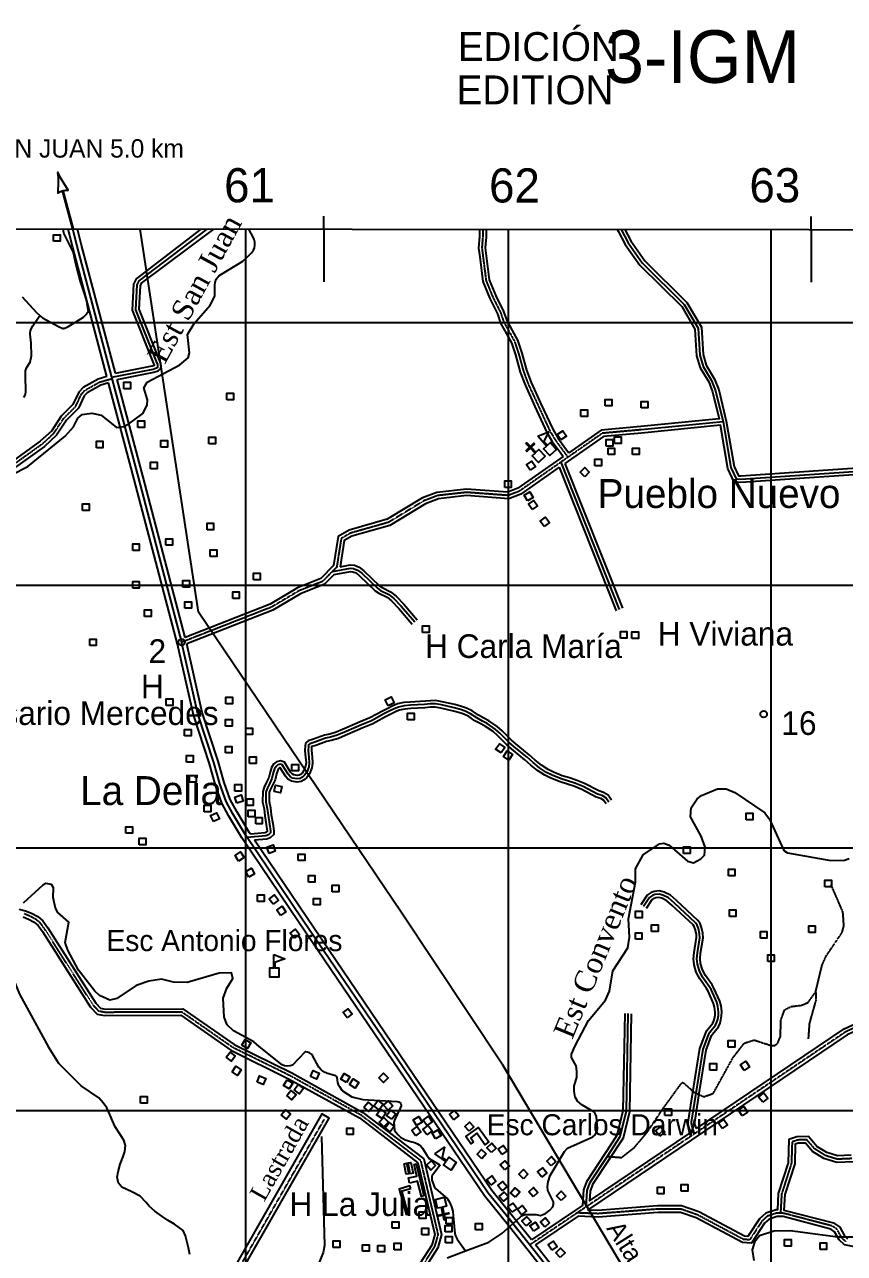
# Model space of a CAD drawing. Extents: x 638173 to 667318, y 9795622 to 9816401.
# Drawn here: x 660159 to 663279, y 9811456 to 9816134 of the extents above; entities that cross this region are included whole.
import ezdxf

# ---------------------------------------------------------------- set-up
doc = ezdxf.new("R2010")
doc.units = 0
doc.header["$MEASUREMENT"] = 0
doc.linetypes.add('DASHED', pattern=[0.75, 0.5, -0.25])
doc.linetypes.add('HIDDEN', pattern=[0.375, 0.25, -0.125])
for name, color, linetype in [('AEROPUERTO', 7, 'CONTINUOUS'), ('CAMINO1', 7, 'CONTINUOUS'), ('CAMINO4', 7, 'CONTINUOUS'), ('CAMINO5', 7, 'CONTINUOUS'), ('CAMINO6Y7', 7, 'CONTINUOUS'), ('CAUCECANALIZADO', 7, 'CONTINUOUS'), ('CUADRICULAUTM', 7, 'CONTINUOUS'), ('EDIFICACION', 7, 'CONTINUOUS'), ('INFORMACIONMARGI', 7, 'CONTINUOUS'), ('LINEAENERGIAELEC', 7, 'CONTINUOUS'), ('NOMBRESPOBLADOS', 7, 'CONTINUOUS'), ('NOMBRESPROPIOS', 7, 'CONTINUOUS'), ('PANTANOINUNDACIO', 7, 'CONTINUOUS'), ('PARALELACAMINO', 7, 'CONTINUOUS'), ('PROYECCION', 7, 'CONTINUOUS'), ('PUENTE', 7, 'CONTINUOUS'), ('PUNTOALTURA', 7, 'CONTINUOUS'), ('RIOINTERMITENTE', 7, 'CONTINUOUS'), ('RIOPERENNE', 7, 'CONTINUOUS'), ('TEXTOAZUL', 7, 'CONTINUOUS'), ('TEXTODESCRIPTIVO', 7, 'CONTINUOUS'), ('VALORCUADRICULAR', 7, 'CONTINUOUS')]:
    doc.layers.add(name, color=color, linetype=linetype)
doc.styles.add('cotas', font='SWITZN.TTF')
doc.styles.add('escuelas', font='SWZCONLN.TTF')
doc.styles.add('poblados', font='SWZCONDN.TTF')
doc.styles.add('rios', font='TIMESI_0.TTF')
doc.styles.add('txt', font='TXT', dxfattribs={"height": 0.2})

# ---------------------------------------------------------------- blocks, each defined once
blk = doc.blocks.new('DESVIA')
at = {"layer": 'INFORMACIONMARGI', "color": 7, "linetype": 'Continuous'}
blk.add_lwpolyline([(202.16, 3.49), (185.9, 7.39), (147.68, 19.11), (146.85, 19.12), (146.96, 18.1), (149.36, 11.75), (149.85, 9.42), (150.15, 6.9), (150.53, 1.31), (-0.62, 1.3), (-0.61, -2.71), (150.58, -2.7), (150.4, -6.92), (149.98, -11.09), (149.1, -14.21), (146.85, -20.1), (146.86, -20.87), (147.8, -20.89), (188.55, -8.04), (203.45, -4.27), (223.03, -0.96), (223.77, -0.5), (223.03, 0.07), (202.16, 3.49)], close=True, dxfattribs=at)
blk = doc.blocks.new('COTA')
at = {"layer": 'PUNTOALTURA', "color": 1, "linetype": 'Continuous'}
blk.add_circle((0, 0), 12.5, dxfattribs=at)
blk = doc.blocks.new('CASA')
at = {"layer": 'EDIFICACION', "color": 4, "linetype": 'Continuous'}
blk.add_lwpolyline([(-12.57, -13.81), (-12.57, 11.18), (12.43, 11.18), (12.43, -13.82), (-12.57, -13.81)], close=True, dxfattribs=at)
blk = doc.blocks.new('ESCUEL')
at = {"layer": 'EDIFICACION', "color": 6, "linetype": 'Continuous'}
blk.add_lwpolyline([(-0.55, 67.48), (41.45, 51.74), (3.45, 37.48), (3.45, 17.27), (18.98, 17.27), (18.98, -17.74), (-16.02, -17.73), (-16.02, 17.27), (-0.55, 17.27), (-0.55, 67.48)], close=True, dxfattribs=at)
blk = doc.blocks.new('IGLESI')
at = {"layer": 'EDIFICACION', "color": 30, "linetype": 'Continuous'}
blk.add_lwpolyline([(-1.58, 67.11), (2.41, 67.11), (2.42, 47.26), (20.38, 47.26), (20.38, 43.26), (2.42, 43.26), (2.42, 17.1), (17.95, 17.11), (17.95, -17.9), (-17.05, -17.89), (-17.05, 17.11), (-1.58, 17.11), (-1.58, 43.26), (-19.62, 43.26), (-19.61, 47.25), (-1.58, 47.25), (-1.58, 67.11)], close=True, dxfattribs=at)

msp = doc.modelspace()

# ---------------------------------------------------------------- linework, layer by layer
at = {"layer": 'AEROPUERTO', "color": 5, "linetype": 'DASHED'}
msp.add_line((660796.89, 9811089), (661298.88, 9811965.42), dxfattribs=at)
at = {"layer": 'AEROPUERTO', "color": 5, "linetype": 'Continuous'}
msp.add_lwpolyline([(660777.16, 9811085.03), (660801.72, 9811069.26), (661317.77, 9811970.23), (661290.17, 9811987.24), (660776.42, 9811085.5)], dxfattribs=at)
at = {"layer": 'CAMINO1', "color": 1, "linetype": 'Continuous'}
msp.add_lwpolyline([(662192.86, 9811346.28), (662035.27, 9811545.9), (662017.48, 9811568.12), (662002.31, 9811587.15), (661922.62, 9811685.55), (661599.25, 9812163.27), (661218.02, 9812724.73), (661000.4, 9813047.4), (660950.59, 9813128.93), (660925.46, 9813176.52), (660901.3, 9813243.1), (660879.05, 9813325.17), (660817.93, 9813510.53), (660757.59, 9813779.07), (660756.73, 9813782.36), (660592.85, 9814406.18), (660492.18, 9814786.39), (660490.81, 9814791.55), (660358.87, 9815289.87), (660342.43, 9815354.77)], dxfattribs=at)
at = {"layer": 'CAMINO4', "color": 2, "linetype": 'HIDDEN'}
msp.add_line((662261.9, 9811610.27), (662080.87, 9811488.14), dxfattribs=at)
for points in [[(661902.76, 9815353.67), (661902.96, 9815339.13), (661902.16, 9815325.57), (661901.17, 9815312.57), (661898.99, 9815282.86), (661902.94, 9815251.4), (661914.78, 9815158.89), (661940.43, 9815095.98), (661970.04, 9815036.78), (661981.88, 9815001.62), (662003.59, 9814962.77), (662023.32, 9814927.62), (662039.11, 9814879.51), (662056.87, 9814814.75), (662074.63, 9814766.65), (662112.13, 9814685.24), (662157.52, 9814587.18), (662177.26, 9814553.87), (662206.86, 9814513.17), (662226.42, 9814486.54)], [(660051.17, 9814359.05), (660062.36, 9814396.79), (660097.15, 9814445.38), (660225.94, 9814537.63), (660270.38, 9814578.31), (660308.2, 9814635.55), (660352.98, 9814680.29), (660375.09, 9814726.94), (660388.9, 9814741.9), (660444.11, 9814772.81), (660492.18, 9814786.39)], [(662505.49, 9814591.17), (662357.51, 9814577.91), (662226.42, 9814486.54)], [(662226.42, 9814486.54), (662199.12, 9814467.52), (662041.08, 9814357.38), (661999.91, 9814341.08), (661840.3, 9814352.96), (661731.06, 9814340.73), (661678.71, 9814321.04), (661544.11, 9814238.93), (661398.48, 9814197.58), (661363.46, 9814177.15), (661346.41, 9814068.28), (661330.21, 9814051.88), (661292.75, 9814013.96), (661203.11, 9813978.34), (661098.33, 9813916.2), (660756.73, 9813782.36)], [(664893.43, 9813425.68), (664746.01, 9813299.77), (664553.52, 9813135.37), (663934.6, 9812573.65), (663834.06, 9812510.16), (663822.83, 9812499.25), (663810.91, 9812487.66), (663704.42, 9812428.22), (663582.56, 9812399.34), (663468.94, 9812355.41), (663375.52, 9812341.35), (663283.43, 9812299.45), (662708.52, 9811911.58), (662294.16, 9811632.04), (662261.9, 9811610.27)], [(661724.83, 9811117.41), (661694.18, 9811224.51), (661665.1, 9811304.38), (661659.15, 9811359.02), (661675.97, 9811413.27), (661720.31, 9811482.84), (661732.95, 9811527.91), (661666.89, 9811808.64), (661439.62, 9811982.1), (661169.39, 9812132.19), (660950.43, 9812240.21), (660757.18, 9812374.83), (660464.2, 9812373.55), (660441.19, 9812377.89), (660419.66, 9812401.08), (660236.73, 9812688.6), (660219.33, 9812712.98), (660201.97, 9812727.54), (660178.97, 9812739.55), (660157.63, 9812748.71)], [(663307.8, 9811817.07), (663251.28, 9811814.58), (663206.12, 9811828.47), (663165.82, 9811853.74), (663136.02, 9811888.15), (663099.98, 9811887.69), (663079.56, 9811880.24), (663076.85, 9811798.8), (663039.48, 9811682.26), (663035.27, 9811608.98)], [(663035.27, 9811608.98), (663021.1, 9811609.43), (662985.96, 9811598.04), (662965.02, 9811579.38), (662917.97, 9811507.52), (662894.45, 9811509.33), (662720, 9811602.5), (662656.29, 9811624.7), (662567.99, 9811624.61), (662340.75, 9811607.15), (662261.9, 9811610.27)], [(663284.4, 9811499.93), (663268.33, 9811515.64), (663251.06, 9811547.26), (663232.34, 9811560.32), (663047.54, 9811608.59), (663035.27, 9811608.98)]]:
    msp.add_lwpolyline(points, dxfattribs=at)
at = {"layer": 'CAMINO5', "color": 7, "linetype": 'Continuous'}
for p, q in [((662816.86, 9814621.73), (662505.49, 9814591.17)), ((662199.12, 9814467.52), (662421.96, 9813907.09))]:
    msp.add_line(p, q, dxfattribs=at)
for points in [[(660490.81, 9814791.55), (660647.66, 9814822.22), (660661.12, 9814826.8), (660665.31, 9814830.04), (660666.27, 9814833.67), (660665.41, 9814839.97), (660660.4, 9814850.73), (660581.89, 9815048.05), (660587.21, 9815142.77), (660594.15, 9815157.63), (660854.01, 9815354.41)], [(662428.82, 9815353.3), (662455.49, 9815303.29), (662509.56, 9815226.36), (662669.26, 9815067.72), (662722.23, 9814977.52), (662728.38, 9814874.99), (662741.25, 9814832.06), (662773.32, 9814778.72), (662788.54, 9814739.21), (662816.86, 9814621.73)], [(662816.86, 9814621.73), (662846.78, 9814447.23), (662866.79, 9814404.05), (662884.38, 9814403.34), (663500.34, 9814445.37)], [(661330.21, 9814051.88), (661398.62, 9814064.66), (661410.72, 9814063.14), (661426.13, 9814057.05), (661441.77, 9814045.01), (661501.36, 9813987.73), (661512.75, 9813979.8), (661544.74, 9813964.01), (661563.66, 9813948.78), (661592.13, 9813919.28), (661643.42, 9813859.56)], [(662382.22, 9813174), (662370.34, 9813190.73), (662356.91, 9813198.62), (662338.65, 9813204.7), (662284.1, 9813232.79), (662252.94, 9813245.8), (662228.31, 9813254.16), (662200.9, 9813262.58), (662165.82, 9813276.51), (662144.4, 9813287.1), (662118.37, 9813304.15), (662093.9, 9813324.18), (662070.85, 9813344.65), (662027.71, 9813379.87), (662002.74, 9813400.68), (661986.1, 9813416.99), (661967.5, 9813436.34), (661949.97, 9813452.06), (661919.01, 9813472.85), (661900.75, 9813482.58), (661879.27, 9813494.56), (661855.35, 9813510.54), (661835.25, 9813520.5), (661818.15, 9813526.3), (661793.5, 9813532.76), (661745.74, 9813543.86), (661722.01, 9813548.51), (661702.37, 9813547.41), (661680.59, 9813545.61), (661627.36, 9813542.36), (661603.4, 9813540.25), (661581.17, 9813535.64), (661565.28, 9813529.32), (661546.48, 9813519.46), (661526.37, 9813509.43), (661478.39, 9813483), (661440.69, 9813468.01), (661420.74, 9813459.06), (661373.5, 9813439.32), (661348.55, 9813428.42), (661322.7, 9813420.59), (661303.86, 9813416.91), (661262.78, 9813401.74), (661243.96, 9813396.03), (661239.73, 9813392.57), (661238.57, 9813387.38), (661237.93, 9813369.73), (661240.43, 9813345.62), (661242.27, 9813322.71), (661239.99, 9813307.76), (661232.17, 9813287.77), (661223.96, 9813275.89), (661215.9, 9813268.77), (661207.14, 9813264.26), (661196.17, 9813262.85), (661178.78, 9813265.6), (661168.93, 9813271.47), (661161.2, 9813279.81), (661139.33, 9813315.39), (661132.08, 9813317.98), (661122.6, 9813315.74), (661115.55, 9813309.88), (661110.34, 9813300.98), (661105.2, 9813284.95), (661099.79, 9813263.42), (661091.16, 9813244.12), (661081.68, 9813225.82), (661077.2, 9813212.25), (661077.16, 9813175.55)], [(661077.16, 9813175.55), (661082.35, 9813149.66), (661085, 9813123.92), (661090.97, 9813090.53), (661094.37, 9813064.16), (661094.3, 9813056.4), (661086.8, 9813049.14), (661077, 9813045.23), (661006.13, 9813038.91)], [(662708.52, 9811911.58), (662697.58, 9811944.39), (662696.53, 9811949.57), (662696.21, 9811955.21), (662713.93, 9812066.5), (662740.46, 9812233.05), (662762.02, 9812290.55), (662765.95, 9812297.79), (662788.26, 9812325.32), (662793.68, 9812336.84), (662796.66, 9812347.55), (662798.96, 9812362.02), (662799.63, 9812375.3), (662797.04, 9812396.07), (662792.84, 9812411.98), (662771.16, 9812460.22), (662764.45, 9812471.59), (662738.65, 9812507.59), (662726.52, 9812531.36), (662719.06, 9812556.56), (662716.76, 9812577.94), (662718.96, 9812600.32), (662728.73, 9812657.42), (662727.7, 9812673.07), (662723.28, 9812693.35), (662718.47, 9812706.13), (662712.02, 9812714.65), (662631.75, 9812789.8), (662609.62, 9812809.19), (662588.21, 9812819.8), (662573.66, 9812823.77), (662557.63, 9812821.83), (662548.65, 9812818.12), (662536.73, 9812810.65), (662514.03, 9812776.4)], [(662454.85, 9812368.73), (662447.64, 9811996.93), (662424.55, 9811900.19), (662375.31, 9811825.18), (662308.5, 9811723.4), (662298.27, 9811695.41), (662294.16, 9811632.04)]]:
    msp.add_lwpolyline(points, dxfattribs=at)
at = {"layer": 'CAMINO6Y7', "color": 2, "linetype": 'HIDDEN'}
for points in [[(663169.14, 9812451.58), (663193.64, 9812553.32), (663208.97, 9812587.68), (663270.18, 9812677.98), (663276.59, 9812703.43), (663272.9, 9812755.65), (663227.98, 9812859.47)], [(662375.31, 9811825.18), (662430.72, 9811821.23), (662479.1, 9811859.35), (662527.53, 9811916.56), (662586.19, 9812004.32), (662659.25, 9812104.6), (662662.21, 9812106.52), (662665.21, 9812106.05), (662705.8, 9812070.32), (662713.93, 9812066.5), (662743.88, 9812052.42), (662779.5, 9812065.09), (662854.79, 9812201.21), (662896.85, 9812255.89), (662935.01, 9812268.55), (663001.04, 9812246.79), (663015.02, 9812248.04), (663025.21, 9812256.93), (663035.43, 9812282.38), (663036.85, 9812344.77), (663050.91, 9812382.95), (663075.09, 9812395.64), (663114.5, 9812400.66), (663139.94, 9812410.8), (663169.14, 9812451.58)], [(663169.14, 9812451.58), (663170.47, 9812422.21), (663144.84, 9812330.57), (663140.91, 9812272.78)]]:
    msp.add_lwpolyline(points, dxfattribs=at)
at = {"layer": 'CAUCECANALIZADO', "color": 132, "linetype": 'Continuous'}
for points in [[(660155.71, 9814714), (660160.94, 9814722.94), (660163.07, 9814734.83), (660161.97, 9814799.41), (660162.74, 9814814.98), (660166.35, 9814826.8), (660180.33, 9814848.57), (660184.35, 9814872.4), (660183.45, 9814920.53), (660179.33, 9814954.89), (660179.85, 9814960.57), (660181.59, 9814968.23), (660184.29, 9814975.82), (660189.93, 9814986.79), (660216.2, 9815026.51)], [(659625.95, 9813505.87), (659626.68, 9813382.62), (659623.27, 9813176.21), (659627.95, 9813143.3), (659637.21, 9813081.3), (659653.12, 9813051.12), (659681.17, 9813017.51), (659698.51, 9813003.91), (659842.34, 9812937.57), (659881.53, 9812918.11), (659905.52, 9812903.54), (659930.37, 9812874.77), (659988.39, 9812758.85), (660035.68, 9812685.48), (660070.67, 9812649.29), (660084.47, 9812625.99), (660106.41, 9812552.8), (660118.97, 9812492.94), (660139.8, 9812443.38), (660250.24, 9812241.01), (660288.27, 9812179.86), (660374.32, 9812094.09)], [(660788.05, 9811452.12), (660781.95, 9811476.9), (660770.55, 9811522.58), (660761.79, 9811542.89), (660728.9, 9811567.48), (660704.94, 9811581.08), (660680.48, 9811597.79), (660654.1, 9811617.06), (660633.38, 9811636.15), (660621.62, 9811650.02), (660598.4, 9811673.45), (660567.37, 9811690.62), (660528.42, 9811708.15), (660515.7, 9811723.51), (660511.56, 9811746.58), (660515.18, 9811767.07), (660522.88, 9811796.26), (660533.56, 9811824.43), (660540.27, 9811844.09), (660543, 9811867.08), (660536.03, 9811887.45), (660524.57, 9811904.46), (660503.69, 9811938.35), (660492.76, 9811961.16), (660483.32, 9811984.3), (660471.12, 9812009.9), (660457.86, 9812029.16), (660441.71, 9812048.35), (660374.32, 9812094.09)], [(661288.36, 9811900.64), (661300.27, 9811486.05), (661295.11, 9811459.6), (661253.53, 9811354.54), (661241.8, 9811316.45), (661233.28, 9811252.26), (661228.6, 9811167.51), (661227.46, 9811113.7), (661236.39, 9811063.77), (661371.35, 9810623.18)]]:
    msp.add_lwpolyline(points, dxfattribs=at)
at = {"layer": 'CUADRICULAUTM', "color": 2, "linetype": 'Continuous'}
for points in [[(661000, 9796926.19), (661000, 9797000), (661000, 9798000), (661000, 9799000), (661000, 9800000), (661000, 9801000), (661000, 9802000), (661000, 9803000), (661000, 9804000), (661000, 9805000), (661000, 9806000), (661000, 9807000), (661000, 9808000), (661000, 9809000), (661000, 9810000), (661000, 9811000), (661000, 9812000), (661000, 9813000), (661000, 9814000), (661000, 9815354.31)], [(662000, 9796925.42), (662000, 9797000), (662000, 9798000), (662000, 9799000), (662000, 9800000), (662000, 9801000), (662000, 9802000), (662000, 9803000), (662000, 9804000), (662000, 9805000), (662000, 9806000), (662000, 9807000), (662000, 9808000), (662000, 9809000), (662000, 9810000), (662000, 9811000), (662000, 9812000), (662000, 9813000), (662000, 9814000), (662000, 9815353.6)], [(663000, 9796924.64), (663000, 9797000), (663000, 9798000), (663000, 9799000), (663000, 9800000), (663000, 9801000), (663000, 9802000), (663000, 9803000), (663000, 9804000), (663000, 9805000), (663000, 9806000), (663000, 9807000), (663000, 9808000), (663000, 9809000), (663000, 9810000), (663000, 9811000), (663000, 9812000), (663000, 9813000), (663000, 9814000), (663000, 9815352.89)], [(655000, 9815000), (656000, 9815000), (657000, 9815000), (658000, 9815000), (659000, 9815000), (660000, 9815000), (661000, 9815000), (662000, 9815000), (663000, 9815000), (664000, 9815000), (666619.42, 9815000)], [(655000, 9814000), (656000, 9814000), (657000, 9814000), (658000, 9814000), (659000, 9814000), (660000, 9814000), (661000, 9814000), (662000, 9814000), (663000, 9814000), (664000, 9814000), (665000, 9814000), (666617.8, 9814000)], [(655000, 9813000), (656000, 9813000), (657000, 9813000), (658000, 9813000), (659000, 9813000), (660000, 9813000), (661000, 9813000), (662000, 9813000), (663000, 9813000), (664000, 9813000), (665000, 9813000), (666617.8, 9813000)], [(655000, 9812000), (656000, 9812000), (657000, 9812000), (658000, 9812000), (659000, 9812000), (660000, 9812000), (661000, 9812000), (662000, 9812000), (663000, 9812000), (664000, 9812000), (665000, 9812000), (666617, 9812000)]]:
    msp.add_lwpolyline(points, dxfattribs=at)
at = {"layer": 'EDIFICACION', "color": 4, "linetype": 'Continuous'}
for points in [[(661867.49, 9811881.23), (661856.39, 9811872.9), (661837.76, 9811900.64), (661886.22, 9811934.79), (661924.96, 9811880.6), (661910.72, 9811869.22), (661879.79, 9811913.13), (661857.12, 9811896.51)], [(661603.29, 9811796.78), (661612.3, 9811799.62), (661620.34, 9811759.06), (661611.35, 9811757.47)], [(661626.43, 9811758.48), (661617.82, 9811800.33), (661628.32, 9811801.76), (661636.91, 9811761.19)], [(661623.41, 9811723.13), (661619.34, 9811743.32), (661650.92, 9811749.52), (661640.71, 9811794.06), (661649.18, 9811796.61), (661678.33, 9811675.54), (661668.62, 9811672.76), (661654.34, 9811731.14)], [(661628.38, 9811702.85), (661625.36, 9811713.73), (661584.61, 9811700.47), (661611.12, 9811604.4), (661618.9, 9811606.15), (661594.82, 9811693.72)]]:
    msp.add_lwpolyline(points, close=True, dxfattribs=at)
at = {"layer": 'LINEAENERGIAELEC', "color": 120, "linetype": 'Continuous'}
for points in [[(661976.22, 9812176.47), (661591.91, 9812754.91), (660820.79, 9813896.57), (660598.31, 9815354.59)], [(661976.22, 9812176.47), (662707.47, 9810945.24), (662791.97, 9806649.46)]]:
    msp.add_lwpolyline(points, dxfattribs=at)
at = {"layer": 'PANTANOINUNDACIO', "color": 2, "linetype": 'Continuous'}
msp.add_lwpolyline([(660305.28, 9815354.8), (660305.43, 9815348.4), (660306.24, 9815342.34), (660307.88, 9815337.37), (660343.4, 9815265.51), (660353.09, 9815219.18), (660362.78, 9815185.06), (660369.08, 9815158.88), (660378.28, 9815133.2), (660387, 9815106.24), (660393.79, 9815080.55), (660397.18, 9815063.1), (660401.06, 9815040.32), (660394.76, 9815031.11), (660381.85, 9815018.58), (660338.99, 9814991.51), (660319.5, 9814979.95), (660312.03, 9814977.02), (660306.98, 9814976.3)], dxfattribs=at)
at = {"layer": 'PARALELACAMINO', "color": 7, "linetype": 'Continuous'}
for p, q in [((662414.4, 9815353.31), (662417.77, 9815347.46)), ((662193.33, 9814448.25), (662410.34, 9813902.47)), ((662214.4, 9814462.94), (662433.58, 9813911.71)), ((662265.49, 9811597.62), (662103.19, 9811488.12))]:
    msp.add_line(p, q, dxfattribs=at)
for points in [[(660472.14, 9814793.72), (660341.91, 9815285.55), (660324.7, 9815354.79)], [(660504.82, 9814807.03), (660375.83, 9815294.19), (660360.16, 9815354.77)], [(660504.82, 9814807.03), (660644.43, 9814834.33), (660652.91, 9814837.21), (660648.92, 9814845.78), (660569.25, 9815045.99), (660574.86, 9815145.88), (660584.14, 9815165.73), (660830.72, 9815354.43)], [(660511.23, 9814782.8), (660650.89, 9814810.11), (660667.12, 9814815.64), (660676.31, 9814822.75), (660678.99, 9814832.89), (660677.54, 9814843.53), (660671.88, 9814855.68), (660594.53, 9815050.11), (660599.56, 9815139.66), (660604.16, 9815149.53), (660878.37, 9815354.39)], [(661890.25, 9815353.68), (661890.45, 9815339.41), (661889.69, 9815326.41), (661888.7, 9815313.5), (661886.43, 9815282.54), (661890.54, 9815249.83), (661902.59, 9815155.68), (661929.04, 9815090.82), (661958.47, 9815031.97), (661970.4, 9814996.53), (661992.68, 9814956.66), (662011.82, 9814922.56), (662027.14, 9814875.91), (662044.96, 9814810.93), (662063.07, 9814761.86), (662100.78, 9814680), (662146.44, 9814581.35), (662166.81, 9814546.99), (662196.77, 9814505.79), (662208.76, 9814489.47)], [(661915.27, 9815353.66), (661915.47, 9815338.85), (661914.63, 9815324.73), (661913.64, 9815311.64), (661911.55, 9815283.18), (661915.34, 9815252.97), (661926.97, 9815162.1), (661951.82, 9815101.14), (661981.61, 9815041.59), (661993.36, 9815006.71), (662014.5, 9814968.88), (662034.82, 9814932.68), (662051.08, 9814883.11), (662068.78, 9814818.57), (662086.19, 9814771.44), (662123.48, 9814690.48), (662168.6, 9814593.01), (662187.71, 9814560.75), (662216.95, 9814520.55), (662229.27, 9814503.77)], [(662417.77, 9815347.46), (662444.82, 9815296.73), (662499.97, 9815218.27), (662659.3, 9815059.99), (662709.93, 9814973.78), (662715.99, 9814872.79), (662729.73, 9814826.97), (662762.05, 9814773.21), (662776.58, 9814735.48), (662801.34, 9814632.77), (662504.27, 9814603.61)], [(662443.04, 9815353.29), (662466.16, 9815309.85), (662519.15, 9815234.45), (662679.22, 9815075.45), (662734.53, 9814981.26), (662740.77, 9814877.19), (662752.77, 9814837.15), (662784.59, 9814784.23), (662800.5, 9814742.94), (662829.11, 9814624.24), (662858.82, 9814450.98), (662874.92, 9814416.23), (662884.21, 9814415.86), (663492.9, 9814457.39)], [(660472.14, 9814793.72), (660439.29, 9814784.44), (660381.06, 9814751.84), (660364.61, 9814734.02), (660342.61, 9814687.6), (660298.47, 9814643.5), (660260.8, 9814586.49), (660218.05, 9814547.36), (660088.19, 9814454.34), (660050.97, 9814402.36), (660042.2, 9814372.75), (659572.48, 9814430.48), (659239.02, 9814488.36)], [(660769.93, 9813800.96), (660609.77, 9814410.64), (660511.23, 9814782.8)], [(660478.54, 9814769.54), (660448.93, 9814761.18), (660396.74, 9814731.96), (660385.57, 9814719.86), (660363.35, 9814672.98), (660317.93, 9814627.6), (660279.96, 9814570.13), (660233.83, 9814527.9), (660106.11, 9814436.42)], [(662179.22, 9811335.32), (662003.96, 9811557.31), (661908.55, 9811675.12), (661584.76, 9812153.45), (661203.53, 9812714.92), (660985.67, 9813037.94), (660935.37, 9813120.27), (660909.42, 9813169.42), (660884.6, 9813237.82), (660862.28, 9813320.14), (660801.04, 9813505.86), (660740.58, 9813774.93), (660575.93, 9814401.72), (660478.54, 9814769.54)], [(662504.27, 9814603.61), (662353.09, 9814590.06), (662229.27, 9814503.77)], [(663482.34, 9814431.61), (662884.55, 9814390.82), (662858.66, 9814391.87), (662834.74, 9814443.48), (662806.51, 9814608.15), (662506.61, 9814578.72)], [(662506.61, 9814578.72), (662361.93, 9814565.76), (662214.4, 9814462.94)], [(662208.76, 9814489.47), (662035.13, 9814368.47), (661997.98, 9814353.76), (661840.07, 9814365.51), (661728.12, 9814352.98), (661673.21, 9814332.32), (661539.06, 9814250.49), (661393.55, 9814209.17), (661352.03, 9814184.95), (661334.68, 9814074.2), (661285.7, 9814024.61), (661197.58, 9813989.59), (661092.83, 9813927.47), (660769.93, 9813800.96)], [(662193.33, 9814448.25), (662047.03, 9814346.29), (662001.84, 9814328.4), (661840.53, 9814340.41), (661734, 9814328.48), (661684.21, 9814309.76), (661549.16, 9814227.37), (661403.41, 9814185.99), (661374.89, 9814169.35), (661359.35, 9814070.08)], [(661359.35, 9814070.08), (661398.27, 9814077.3), (661413.85, 9814075.35), (661432.36, 9814068.03), (661449.94, 9814054.5), (661509.31, 9813997.43), (661519.12, 9813990.59), (661551.51, 9813974.61), (661572.11, 9813958.03), (661601.38, 9813927.7), (661652.9, 9813867.7)], [(661336.37, 9814040.32), (661299.8, 9814003.31), (661208.64, 9813967.09), (661103.83, 9813904.93), (660776.1, 9813776.52)], [(661336.37, 9814040.32), (661398.97, 9814052.02), (661407.59, 9814050.93), (661419.9, 9814046.07), (661433.6, 9814035.52), (661493.41, 9813978.03), (661506.38, 9813969.01), (661537.97, 9813953.41), (661555.21, 9813939.53), (661582.88, 9813910.86), (661633.94, 9813851.42)], [(661018.06, 9813052.51), (661015.13, 9813056.86), (660965.81, 9813137.59), (660941.5, 9813183.62), (660918, 9813248.38), (660895.82, 9813330.2), (660834.82, 9813515.2), (660776.1, 9813776.52)], [(662392.41, 9813181.24), (662378.98, 9813200.15), (662362.11, 9813210.06), (662343.57, 9813216.24), (662289.33, 9813244.15), (662257.36, 9813257.5), (662232.15, 9813266.06), (662205.05, 9813274.38), (662170.9, 9813287.94), (662150.62, 9813297.97), (662125.77, 9813314.24), (662102.01, 9813333.69), (662078.98, 9813354.15), (662035.65, 9813389.53), (662011.13, 9813409.96), (661994.98, 9813425.79), (661976.19, 9813445.34), (661957.68, 9813461.94), (661925.43, 9813483.59), (661906.73, 9813493.56), (661885.8, 9813505.23), (661861.62, 9813521.38), (661840.05, 9813532.07), (661821.75, 9813538.28), (661796.47, 9813544.9), (661748.38, 9813556.08), (661722.88, 9813561.08), (661626.41, 9813554.82), (661601.58, 9813552.64), (661577.56, 9813547.66), (661560.05, 9813540.69), (661540.79, 9813530.59), (661520.53, 9813520.49), (661473.13, 9813494.37), (661435.77, 9813479.5), (661415.76, 9813470.53), (661368.6, 9813450.82), (661344.22, 9813440.17), (661319.68, 9813432.74), (661300.52, 9813428.99), (661258.75, 9813413.58), (661237.96, 9813407.27), (661228.47, 9813399.51), (661226.12, 9813388.98), (661225.41, 9813369.31), (661227.98, 9813344.47), (661229.69, 9813323.16), (661227.84, 9813311.02), (661221.06, 9813293.68), (661214.54, 9813284.25), (661208.79, 9813279.17), (661203.37, 9813276.38), (661196.35, 9813275.48), (661183.11, 9813277.57), (661176.87, 9813281.29), (661171.22, 9813287.39), (661147.66, 9813325.69), (661132.8, 9813331), (661116.87, 9813327.23), (661105.87, 9813318.09), (661098.86, 9813306.11), (661093.17, 9813288.39), (661087.93, 9813267.53), (661079.9, 9813249.55), (661070.12, 9813230.68), (661064.7, 9813214.27), (661064.66, 9813174.29)], [(662372.03, 9813166.76), (662361.7, 9813181.31), (662351.71, 9813187.18), (662333.73, 9813193.16), (662278.87, 9813221.43), (662248.52, 9813234.1), (662224.47, 9813242.26), (662196.75, 9813250.78), (662160.74, 9813265.08), (662138.18, 9813276.23), (662110.97, 9813294.06), (662085.79, 9813314.67), (662062.72, 9813335.15), (662019.77, 9813370.21), (661994.35, 9813391.4), (661977.22, 9813408.19), (661958.81, 9813427.34), (661942.26, 9813442.18), (661912.59, 9813462.11), (661894.77, 9813471.6), (661872.74, 9813483.89), (661849.08, 9813499.7), (661830.45, 9813508.93), (661814.55, 9813514.32), (661790.53, 9813520.62), (661743.1, 9813531.64), (661721.14, 9813535.94), (661703.23, 9813534.94), (661681.47, 9813533.14), (661628.31, 9813529.9), (661605.22, 9813527.86), (661584.78, 9813523.62), (661570.51, 9813517.95), (661552.17, 9813508.33), (661532.21, 9813498.37), (661483.65, 9813471.63), (661445.61, 9813456.52), (661425.72, 9813447.59), (661378.4, 9813427.82), (661352.88, 9813416.67), (661325.72, 9813408.44), (661307.2, 9813404.83), (661266.81, 9813389.9), (661251, 9813385.1), (661250.45, 9813370.15), (661252.88, 9813346.77), (661254.85, 9813322.26), (661252.14, 9813304.5), (661243.28, 9813281.86), (661233.38, 9813267.53), (661223.01, 9813258.37), (661210.91, 9813252.14), (661195.99, 9813250.22), (661174.45, 9813253.63), (661160.99, 9813261.65), (661151.18, 9813272.23), (661131.12, 9813304.91), (661128.33, 9813304.25), (661125.23, 9813301.67), (661121.82, 9813295.85), (661117.23, 9813281.51), (661111.65, 9813259.31), (661102.42, 9813238.69), (661093.24, 9813220.96), (661089.7, 9813210.23), (661089.66, 9813176.8)], [(661064.66, 9813174.29), (661069.98, 9813147.79), (661072.61, 9813122.18), (661078.61, 9813088.63), (661081.86, 9813063.41), (661081.85, 9813061.74), (661079.88, 9813059.84), (661074.05, 9813057.51), (661018.06, 9813052.51)], [(661089.66, 9813176.8), (661094.72, 9813151.53), (661097.39, 9813125.66), (661103.33, 9813092.43), (661106.88, 9813064.91), (661106.75, 9813051.06), (661093.72, 9813038.44), (661079.95, 9813032.95), (661034.04, 9813028.83)], [(662087.65, 9811507.79), (662031.3, 9811579.17), (661936.69, 9811695.98), (661613.74, 9812173.09), (661232.51, 9812734.54), (661034.04, 9813028.83)], [(662726.27, 9812064.53), (662752.61, 9812229.84), (662773.42, 9812285.35), (662776.39, 9812290.81), (662798.93, 9812318.63), (662805.44, 9812332.47), (662808.89, 9812344.88), (662811.41, 9812360.72), (662812.17, 9812375.76), (662809.34, 9812398.45), (662804.66, 9812416.17), (662782.28, 9812465.98), (662774.93, 9812478.42), (662749.36, 9812514.11), (662738.18, 9812536.01), (662731.37, 9812559.02), (662729.33, 9812578), (662731.36, 9812598.65), (662741.3, 9812656.77), (662740.11, 9812674.82), (662735.3, 9812696.9), (662729.53, 9812712.23), (662721.34, 9812723.05), (662640.14, 9812799.07), (662616.63, 9812819.67), (662592.67, 9812831.54), (662574.59, 9812836.47), (662554.43, 9812834.03), (662542.9, 9812829.27), (662527.8, 9812819.81), (662503.61, 9812783.31)], [(662701.59, 9812068.47), (662728.31, 9812236.26), (662750.62, 9812295.75), (662755.51, 9812304.77), (662777.59, 9812332.01), (662781.92, 9812341.21), (662784.43, 9812350.22), (662786.51, 9812363.32), (662787.09, 9812374.84), (662784.74, 9812393.69), (662781.02, 9812407.79), (662760.04, 9812454.46), (662753.97, 9812464.76), (662727.94, 9812501.07), (662714.86, 9812526.71), (662706.75, 9812554.1), (662704.19, 9812577.88), (662706.56, 9812601.99), (662716.16, 9812658.07), (662715.29, 9812671.32), (662711.26, 9812689.8), (662707.41, 9812700.03), (662702.7, 9812706.25), (662623.36, 9812780.53), (662602.61, 9812798.71), (662583.75, 9812808.06), (662572.73, 9812811.07), (662560.83, 9812809.63), (662554.4, 9812806.97), (662545.66, 9812801.49), (662524.45, 9812769.49)], [(660138.57, 9812766.65), (660161.71, 9812760.56), (660184.34, 9812750.85), (660208.96, 9812737.99), (660228.58, 9812721.54), (660247.1, 9812695.59), (660429.6, 9812408.75), (660447.55, 9812389.41), (660465.34, 9812386.06), (660761.08, 9812387.35), (660956.8, 9812251), (661175.19, 9812143.27), (661446.48, 9811992.59), (661678.03, 9811815.86), (661745.86, 9811527.64), (661731.85, 9811477.68), (661687.41, 9811407.97), (661671.86, 9811357.8), (661677.36, 9811307.24), (661706.08, 9811228.37), (661735.73, 9811124.76)], [(660153.55, 9812736.86), (660173.6, 9812728.25), (660194.98, 9812717.09), (660210.08, 9812704.42), (660226.36, 9812681.61), (660409.72, 9812393.41), (660434.83, 9812366.37), (660463.06, 9812361.04), (660753.28, 9812362.31), (660944.06, 9812229.42), (661163.59, 9812121.11), (661432.76, 9811971.61), (661655.75, 9811801.42), (661720.04, 9811528.18), (661708.77, 9811488), (661664.53, 9811418.57), (661646.44, 9811360.24), (661652.84, 9811301.52), (661682.28, 9811220.65), (661712.81, 9811113.97), (661757.9, 9810956.45)], [(663688.08, 9812411.5), (663586.27, 9812387.37), (663472.16, 9812343.25), (663379.11, 9812329.25), (663289.56, 9812288.5), (662300.52, 9811621.25)], [(662442.35, 9812368.97), (662435.17, 9811998.52), (662412.9, 9811905.22), (662297.26, 9811729.05), (662285.91, 9811698.01), (662282.09, 9811638.97), (662254.91, 9811620.63), (662087.65, 9811507.79)], [(662467.35, 9812368.49), (662460.11, 9811995.34), (662436.2, 9811895.16), (662319.74, 9811717.75), (662310.63, 9811692.81), (662308.28, 9811656.64), (662693.66, 9811916.64)], [(662715.17, 9811931.15), (663277.3, 9812310.4), (663371.93, 9812353.45)], [(662693.66, 9811916.64), (662685.48, 9811941.16), (662684.1, 9811947.97), (662683.65, 9811955.85), (662701.59, 9812068.47)], [(662715.17, 9811931.15), (662709.68, 9811947.62), (662708.96, 9811951.17), (662708.77, 9811954.57), (662726.27, 9812064.53)], [(663304.24, 9811829.43), (663252.89, 9811827.16), (663211.37, 9811839.93), (663174.04, 9811863.34), (663141.67, 9811900.72), (663097.69, 9811900.16), (663067.35, 9811889.09), (663064.41, 9811800.96), (663027.09, 9811684.56), (663023.49, 9811621.86), (663019.32, 9811621.99), (662979.61, 9811609.12), (662955.47, 9811587.61), (662911.56, 9811520.55), (662898.02, 9811521.59), (662725.03, 9811613.98), (662658.4, 9811637.2), (662567.5, 9811637.11), (662340.52, 9811619.67), (662300.52, 9811621.25)], [(663311.36, 9811804.71), (663249.67, 9811802), (663200.87, 9811817.01), (663157.6, 9811844.14), (663130.37, 9811875.58), (663102.27, 9811875.22), (663091.77, 9811871.39), (663089.29, 9811796.64), (663051.87, 9811679.96), (663048.49, 9811621.07), (663237.66, 9811571.85), (663260.62, 9811555.83), (663278.4, 9811523.27), (663290.48, 9811511.46)], [(663316.91, 9811480.72), (663278.32, 9811488.4), (663258.26, 9811508.01), (663241.5, 9811538.69), (663227.02, 9811548.79), (663045.74, 9811596.14), (663034.87, 9811596.49), (663022.88, 9811596.87), (662992.31, 9811586.96), (662974.57, 9811571.15), (662924.38, 9811494.49), (662890.88, 9811497.07), (662714.97, 9811591.02), (662654.18, 9811612.2), (662568.48, 9811612.11), (662340.98, 9811594.63), (662265.49, 9811597.62)], [(662721.71, 9810699.07), (662720.84, 9810701.1), (662707.22, 9810728.95), (662691.09, 9810755.33), (662665.91, 9810792.91), (662594.6, 9810888.98), (662413.87, 9811103.84), (662206.5, 9811357.24), (662103.19, 9811488.12)]]:
    msp.add_lwpolyline(points, dxfattribs=at)
at = {"layer": 'PROYECCION', "color": 7, "linetype": 'Continuous'}
for p, q in [((661297.93, 9815353.92), (661297.97, 9815403.92)), ((663152.33, 9815352.62), (663152.37, 9815402.62)), ((661297.93, 9815353.92), (661297.78, 9815153.92)), ((663152.33, 9815352.62), (663152.18, 9815152.62))]:
    msp.add_line(p, q, dxfattribs=at)
msp.add_lwpolyline([(638790.96, 9796943.41), (666604.83, 9796921.85), (666619.7, 9815350.33), (638803.33, 9815370.02)], close=True, dxfattribs=at)
at = {"layer": 'PUENTE', "color": 6, "linetype": 'Continuous'}
msp.add_lwpolyline([(662002.31, 9811587.15), (662017.48, 9811568.12), (662035.27, 9811545.9)], dxfattribs=at)
at = {"layer": 'RIOINTERMITENTE', "color": 132, "linetype": 'Continuous'}
for points in [[(660884.31, 9815152.23), (660888, 9815164.21), (660892.86, 9815171.24), (660897.79, 9815176.62), (660908.02, 9815184.11), (660988.94, 9815232.52), (661006.21, 9815248.08), (661022.45, 9815264.66), (661029.31, 9815274.82), (661033.28, 9815283.28), (661035.44, 9815294.14), (661035.17, 9815305.06), (661031.75, 9815315.34), (661029.31, 9815321.87), (661011.65, 9815354.3)], [(660111.77, 9814421.3), (660170.97, 9814451.5), (660313.45, 9814566.79), (660344.51, 9814602.7), (660361.14, 9814634.99), (660377.6, 9814649.24), (660414.43, 9814654.07), (660449.84, 9814646.48), (660508.78, 9814600.06), (660536.22, 9814603.23), (660555.7, 9814614.16), (660608.14, 9814653.58), (660625.58, 9814685.35), (660627.01, 9814705.37), (660612.44, 9814750.54), (660624.51, 9814771.9), (660749.46, 9814838.04), (660781.18, 9814864.42), (660786.71, 9814883.88), (660778.72, 9814954.35), (660803.83, 9814996.28), (660864.77, 9815065.84), (660882.13, 9815099.15), (660882.69, 9815141.31), (660884.31, 9815152.23)], [(660149.81, 9815097.22), (660204.49, 9815037.68), (660216.2, 9815026.51), (660220.57, 9815022.34), (660226.23, 9815017.89), (660240.27, 9815009.45), (660290.49, 9814982.88), (660301.09, 9814977.83), (660304.56, 9814976.69), (660306.98, 9814976.3)], [(661307.48, 9812143.37), (661300.82, 9812144.66), (661292.81, 9812149.19), (661285.84, 9812156.51), (661278.87, 9812165.22), (661255.81, 9812206.71), (661249.95, 9812215.04), (661242.64, 9812219.92), (661234.62, 9812222.71), (661229.05, 9812223.41), (661225.87, 9812223.04), (661177.92, 9812172.79), (661169.47, 9812169.75), (661160.64, 9812168.55), (661147.87, 9812169.75), (661138.84, 9812173.37), (661051.75, 9812243.86), (661030.69, 9812260.91), (660953.22, 9812303.56), (660928.97, 9812325.5), (660918.24, 9812355.63), (660914.55, 9812427.43), (660928.35, 9812466.09), (660951.13, 9812502.21), (660945.56, 9812524.6), (660899.41, 9812522.55), (660777.68, 9812487.53), (660724.8, 9812488.72), (660679.46, 9812500.36), (660631.34, 9812492.7), (660582.84, 9812475.75), (660510.3, 9812426.98), (660483.35, 9812419.5), (660443.81, 9812438.13), (660425.71, 9812454.69), (660363.91, 9812534.72), (660322.81, 9812610.8), (660312.84, 9812639.84), (660327.5, 9812717.29), (660285.12, 9812753.24), (660276.01, 9812770.05), (660267.86, 9812810.25), (660268.16, 9812848.16), (660260.89, 9812860.63), (660239.77, 9812863.61), (660227.55, 9812858.32), (660153.6, 9812789.02)], [(661307.48, 9812143.37), (661341.59, 9812133.86), (661344.26, 9812130.7), (661347.16, 9812125.15), (661349.51, 9812106.27), (661352.04, 9812099.37), (661356.57, 9812091.01), (661365.98, 9812077.42), (661369.02, 9812074.33), (661404.3, 9812052.33), (661446.03, 9812041.78), (661576.93, 9812034.3), (661582.42, 9812033.22), (661585.65, 9812031.71), (661588.02, 9812030.1), (661589.47, 9812028.08), (661590.6, 9812025.8), (661591.57, 9812020.2), (661591.35, 9812017.62), (661588.54, 9812008.37), (661566.81, 9811963.7), (661564.13, 9811953.92), (661565.93, 9811925.51), (661571.09, 9811917.16), (661580.03, 9811906.89), (661589.3, 9811898.28), (661607.04, 9811888.13), (661631.95, 9811880.97), (661638.65, 9811879.41), (661645.76, 9811876.69), (661653.69, 9811873.06), (661660.29, 9811869.15), (661664.81, 9811865.17), (661672.61, 9811856.2), (661690.97, 9811827.01), (661695.28, 9811821.12), (661698.63, 9811817.89), (661736.01, 9811794.96), (661738.01, 9811793.56), (661738.99, 9811791.98), (661738.64, 9811790.11), (661711.11, 9811754.15), (661709.1, 9811749.54), (661708.27, 9811742.61), (661708.93, 9811735.24), (661718.91, 9811708.26), (661722.69, 9811703.22), (661768.26, 9811663.3), (661772.05, 9811657.65), (661777.05, 9811648.21), (661783.7, 9811633.78), (661788.69, 9811617.41), (661789.57, 9811599.69), (661796.18, 9811531.7), (661798.68, 9811523.45), (661804.78, 9811509.86), (661836.94, 9811465.39)], [(663609.91, 9811690.22), (663403.26, 9811538.29), (663318.54, 9811517.38), (663253.72, 9811517.95), (663072.12, 9811541.56), (663010.15, 9811540.44), (662954.88, 9811522.75), (662935.87, 9811498.42), (662927.25, 9811469.87), (662933.87, 9811428.65)]]:
    msp.add_lwpolyline(points, dxfattribs=at)
at = {"layer": 'RIOPERENNE', "color": 5, "linetype": 'Continuous'}
for points in [[(662157.28, 9811620.14), (662168.56, 9811633.07), (662171.66, 9811642.68), (662171.53, 9811652.94), (662150.15, 9811695.67), (662148.74, 9811710.69), (662151.09, 9811728.5), (662159.23, 9811752.66), (662212.79, 9811844.39), (662225.38, 9811856.9), (662321, 9811900.31), (662329.87, 9811908.01), (662334.5, 9811914.44), (662337.95, 9811922.55), (662338.52, 9811930.72), (662334.66, 9811977.06), (662330.88, 9811986.6), (662328.67, 9811990.62), (662324.5, 9811995.01), (662279.24, 9812021), (662263.44, 9812034.94), (662253.94, 9812050.82), (662249.77, 9812073.53), (662250.18, 9812085.08), (662250.74, 9812093.48), (662260.78, 9812125.61), (662260.25, 9812146.61), (662259.29, 9812161.61), (662257.55, 9812169.96), (662241.84, 9812199.01), (662240.16, 9812203.52), (662240.38, 9812214.45), (662253.61, 9812245.62), (662304.22, 9812342.95), (662369.69, 9812419.65), (662384.35, 9812454.24), (662397.89, 9812531.59), (662453.93, 9812619.5), (662461.31, 9812659.42), (662457.16, 9812729.29), (662484.19, 9812869.42), (662483.11, 9812919.51), (662513.2, 9812973.54), (662574.64, 9813014.59), (662592.01, 9813017.7), (662611.47, 9813010.15), (662681.9, 9812949.29), (662703.74, 9812942.52), (662731.86, 9812957.54), (662746.31, 9812972.31), (662749.09, 9813002.94), (662733.55, 9813044.82), (662692.78, 9813117.37), (662695.89, 9813152.2), (662718.43, 9813186.78), (662734.35, 9813199.22), (662795.62, 9813224.29), (662828.78, 9813225.08), (662861.57, 9813210.34), (662975.94, 9813132.66), (662993.94, 9813109.48), (663013.43, 9813064.25), (663048.33, 9812990.15), (663062.24, 9812980.93), (663226.45, 9812952.23), (663278.45, 9812952.4), (663296.8, 9812958.75)], [(661767.12, 9811439.07), (661836.94, 9811465.39), (661925.38, 9811498.72), (661975.24, 9811532.24), (662030.05, 9811580.35), (662050.22, 9811598.59), (662063.24, 9811604.21), (662104.43, 9811604.21), (662121.92, 9811600.71), (662128.74, 9811602.79), (662141.35, 9811608.1), (662157.28, 9811620.14)]]:
    msp.add_lwpolyline(points, dxfattribs=at)

# ---------------------------------------------------------------- block references
at = {"layer": 'EDIFICACION', "color": 4, "linetype": 'Continuous'}
for p in [(660281.39, 9815322.48), (660549.26, 9814761.16), (660941.01, 9814719.47), (662380.61, 9814695.68), (662517.5, 9814688.21), (662288.63, 9814655.39), (660602.55, 9814613.86), (660444.43, 9814536.83), (660689.55, 9814539.16), (660872.57, 9814551.49), (662384.86, 9814542.98), (662416.79, 9814552.87), (662391.7, 9814510.3), (662484.57, 9814510.6), (660650.49, 9814456.19), (662341.8, 9814468.05), (661998.46, 9814385.83), (660391.35, 9814298.29), (660865.69, 9814223.9), (660709.33, 9814165.35), (660582.86, 9814145.38), (660877.94, 9814122.77), (661042.99, 9814034.17), (660582.56, 9814002.32), (660773.93, 9814006.4), (660781.11, 9813925.4), (660963.13, 9813962.91), (660628.07, 9813894.19), (661685.92, 9813833.53), (660419.03, 9813783.6), (662438.5, 9813812.34), (662482.13, 9813810.88), (660709.93, 9813555.48), (660937.36, 9813561.76), (660936.43, 9813477.19), (661629.03, 9813500.71), (660780.07, 9813439.75), (661013.73, 9813444.62), (660935.37, 9813374.8), (660787.67, 9813340.11), (661027.17, 9813335.33), (661188.46, 9813306.23), (660798.6, 9813263.75), (660971.18, 9813229.42), (661016.71, 9813174.97), (660854.6, 9813151.32), (661022.39, 9813131.82), (661050.78, 9813104.57), (662917.66, 9813120.62), (660556.55, 9813068.92), (660607.89, 9813025.16), (662678.57, 9812992.55), (661212.39, 9812965.21), (662849.5, 9812907.24), (661251.06, 9812882.98), (661341.78, 9812846.32), (663217.13, 9812865.53), (661057.65, 9812809.2), (661271.03, 9812796.21), (662853.41, 9812752.8), (662496.41, 9812747.62), (662495.63, 9812665.46), (662557.41, 9812695.51), (662971.46, 9812669.69), (663155.33, 9812691.49), (662999.26, 9812581.26), (662848.79, 9812255.49), (662779.54, 9812167.44), (660612.3, 9812041.56), (662608.3, 9811994.83), (661396.98, 9811921.97), (662579.53, 9811696.51), (662670.2, 9811706.92), (661673.36, 9811603.21), (661570.67, 9811565.66), (661683.17, 9811540.94), (661771.69, 9811551.39), (661775.23, 9811582.18), (661887.51, 9811559.2), (661345.89, 9811492.22), (661772.99, 9811509.75), (663063.1, 9811497.4), (661457.31, 9811477.87), (661516.12, 9811475.31), (661577.49, 9811483.84), (663198.44, 9811485.31)]:
    msp.add_blockref('CASA', p, dxfattribs=at)
at = {"layer": 'EDIFICACION', "color": 6, "linetype": 'Continuous'}
for p, xscale, yscale, rotation in [((662157.3, 9814516.95), 1.0000015240128, 1.0000015240128, 42.35726914677778), ((661776.28, 9811796.66), 1.000002092569322, 1.000002092569322, 55.32008385046672)]:
    msp.add_blockref('ESCUEL', p, dxfattribs=dict(at, xscale=xscale, yscale=yscale, rotation=rotation))
at = {"layer": 'EDIFICACION', "color": 30, "linetype": 'Continuous'}
for p, xscale, yscale, rotation in [((662114.43, 9814491.51), 1.000001497525691, 1.000001497525691, 43.82381629744064), ((661743.37, 9811648.4), 1.000000167802526, 1.000000167802526, 192.8497721687139)]:
    msp.add_blockref('IGLESI', p, dxfattribs=dict(at, xscale=xscale, yscale=yscale, rotation=rotation))
at = {"layer": 'EDIFICACION', "color": 4, "linetype": 'Continuous'}
for p, xscale, yscale, rotation in [((662202.44, 9814570.87), 1.000001414410591, 1.000001414410591, 33.70323920746915), ((662085.13, 9814455.54), 1.000000842926329, 1.000000842926329, 33.27234369143845), ((662289.25, 9814430.41), 0.9999990118651366, 0.9999990118651366, 45.07112469182035), ((662076.48, 9814338.59), 0.9999989819410249, 0.9999989819410249, 30.00588736922975), ((662092.72, 9814306.09), 0.9999980880878815, 0.9999980880878815, 36.02425445533696), ((662137.79, 9814242.04), 1.000001167298711, 1.000001167298711, 35.16871625490679), ((661547.62, 9813558.88), 0.9999991393244947, 0.9999991393244947, 25.41509870049456), ((661967.67, 9813379.48), 1.000001614955844, 1.000001614955844, 55.23534168487346), ((661997.42, 9813352.23), 1.000002182894319, 1.000002182894319, 55.85306303532071), ((661123.39, 9813225.15), 1.000000521253513, 1.000000521253513, 346.9076536743719), ((660974.22, 9813186.66), 1.000000290144287, 1.000000290144287, 18.43486445188665), ((660882.78, 9813117.81), 1.000000644245754, 1.000000644245754, 24.33573621869997), ((661096.38, 9812995.85), 0.9999996108350742, 0.9999996108350742, 20.5588868895419), ((660976.39, 9812968.12), 1.000000557411759, 1.000000557411759, 32.90136902067644), ((661016.54, 9812906.05), 0.9999981756701942, 0.9999981756701942, 30.0740272064065), ((661106.51, 9812803.89), 0.9999993638962219, 0.9999993638962219, 38.16032853524206), ((661135.27, 9812760.9), 0.9999994628951165, 0.9999994628951165, 35.22134976244107), ((661186.24, 9812674.05), 1.000000931917867, 1.000000931917867, 36.86792329277271), ((661387.35, 9812371.12), 1.000001377168171, 1.000001377168171, 37.06893409144401), ((661002.88, 9812253.94), 1.000000218424087, 1.000000218424087, 330.0693009289921), ((660943.98, 9812205.93), 1.000001876856154, 1.000001876856154, 323.1204440414574), ((660966.53, 9812152.11), 0.9999983639428668, 0.9999983639428668, 327.1671623339635), ((662899.31, 9812171.3), 1.000000108084475, 1.000000108084475, 33.69879932619574), ((661060.74, 9812116.39), 0.9999978143361841, 0.9999978143361841, 338.4579073149151), ((661162.89, 9812098.83), 0.9999983444271293, 0.9999983444271293, 237.8415865479777), ((661263.75, 9812136.56), 0.9999988701050707, 0.9999988701050707, 335.304410012757), ((661378.71, 9812124.51), 1.000001366109287, 1.000001366109287, 59.66737658861948), ((661413.8, 9812103.91), 1.00000132093049, 1.00000132093049, 326.8991906627031), ((661525.42, 9812124.92), 0.9999985560102301, 0.9999985560102301, 314.4287289706617), ((661174.99, 9812059.47), 1.00000210528703, 1.00000210528703, 320.1838732292243), ((661203.36, 9812082.08), 0.9999999457246534, 0.9999999457246534, 323.5046455046911), ((662969, 9812050.24), 1.00000054949706, 1.00000054949706, 38.85377257596682), ((661468.58, 9812014.93), 1.000002184206205, 1.000002184206205, 319.110443043105), ((661504.65, 9812021.31), 0.9999998546730363, 0.9999998546730363, 53.62369725899865), ((661541.91, 9812019.96), 0.9999989617747754, 0.9999989617747754, 41.84533809261848), ((661154.18, 9811985.7), 0.9999988157862945, 0.9999988157862945, 320.4067051268991), ((661514.77, 9811987.94), 0.9999979770975096, 0.9999979770975096, 55.5541642417219), ((661524.98, 9811956.72), 1.000001652762041, 1.000001652762041, 43.62039125465268), ((661552.72, 9811984.79), 0.9999966244277905, 0.9999966244277905, 53.08218405952231), ((661654.01, 9811961.07), 1.00000141164587, 1.00000141164587, 30.97524143046743), ((661692.01, 9811961.56), 0.9999998390279435, 0.9999998390279435, 35.18574356929589), ((661792.4, 9811983.42), 0.9999999548102989, 0.9999999548102989, 39.05107286042312), ((662892.08, 9811998.55), 1.000000368597396, 1.000000368597396, 33.35537136878303), ((661547.23, 9811937.6), 1.000001024975164, 1.000001024975164, 52.32843556448892), ((661648.58, 9811922.46), 1.000000357625237, 1.000000357625237, 35.96677996387897), ((661691.02, 9811926.06), 0.9999983982471958, 0.9999983982471958, 36.31541453843649), ((661726.33, 9811910.3), 1.00000248556052, 1.00000248556052, 29.75560341931411), ((661850.27, 9811939.5), 0.9999972311187253, 0.9999972311187253, 43.09588199148245), ((662576.72, 9811921.52), 0.9999985132057201, 0.9999985132057201, 39.28584011745364), ((662816.16, 9811949.79), 0.9999988268452072, 0.9999988268452072, 33.7020552671002), ((661934.85, 9811858.65), 1.000002274932349, 1.000002274932349, 42.52534526659796), ((661897.12, 9811834.82), 0.9999980855508351, 0.9999980855508351, 46.98887353917636), ((661977.1, 9811850.64), 0.9999988542322789, 0.9999988542322789, 35.54797492274882), ((661706.36, 9811791.86), 0.9999971321521357, 0.9999971321521357, 313.062281446605), ((661985.5, 9811792.24), 0.9999987017276968, 0.9999987017276968, 40.36978143623175), ((662127.81, 9811765.39), 0.9999995367946247, 0.9999995367946247, 39.30613300264132), ((662162.43, 9811807.97), 1.000000138702445, 1.000000138702445, 42.7383298068949), ((661934.39, 9811734.7), 0.9999963272242339, 0.9999963272242339, 36.88846732272215), ((662055.87, 9811759.01), 1.000001534106741, 1.000001534106741, 45), ((661976.48, 9811713.31), 1.000001380420785, 1.000001380420785, 39.35088611918379), ((661983.23, 9811672.8), 1.000000905636741, 1.000000905636741, 311.8058538522771), ((662024.88, 9811688.51), 0.9999979353771831, 0.9999979353771831, 48.3723544178733), ((662093.92, 9811690.05), 0.9999982020489705, 0.9999982020489705, 41.28551773715659), ((662200.03, 9811675.81), 0.9999979541556671, 0.9999979541556671, 43.80626301373452), ((662014.69, 9811631.52), 1.000000883085279, 1.000000883085279, 35.65355137191382), ((662050.86, 9811621.89), 1.000000849431559, 1.000000849431559, 37.87713647886858), ((662067.72, 9811579.25), 0.9999982020489705, 0.9999982020489705, 41.28551773715659), ((662098.29, 9811558.74), 1.000000108084475, 1.000000108084475, 33.69879932619574), ((662138.46, 9811574.36), 0.9999986467800713, 0.9999986467800713, 40.61466449728541), ((662167.5, 9811486.7), 0.9999990510158479, 0.9999990510158479, 34.1238502019602), ((662196.81, 9811458.89), 0.9999972929619966, 0.9999972929619966, 44.28401690940319)]:
    msp.add_blockref('CASA', p, dxfattribs=dict(at, xscale=xscale, yscale=yscale, rotation=rotation))
at = {"layer": 'EDIFICACION', "color": 6, "linetype": 'Continuous'}
msp.add_blockref('ESCUEL', (661107.55, 9812525.89), dxfattribs=at)
at = {"layer": 'INFORMACIONMARGI', "color": 7, "linetype": 'Continuous', "xscale": 1.000001776122771, "yscale": 1.000001776122771, "rotation": 105.0000080058113}
msp.add_blockref('DESVIA', (660342.28, 9815355.54), dxfattribs=at)
at = {"layer": 'PUNTOALTURA', "color": 1, "linetype": 'Continuous'}
for p in [(660756.32, 9813782.37), (662971.34, 9813508.6)]:
    msp.add_blockref('COTA', p, dxfattribs=at)

# ---------------------------------------------------------------- texts
at = {"layer": 'INFORMACIONMARGI', "color": 7, "linetype": 'Continuous', "style": 'poblados'}
for s, height, p in [('EDICI%%211N', 110, (661807.3, 9815994.93)), ('3-IGM', 200, (662367.1, 9815911.75)), ('EDITION', 110, (661802.58, 9815829.92)), ('SAN JUAN 5.0 km', 70, (659995.1, 9815627.22))]:
    msp.add_text(s, height=height, dxfattribs=at).set_placement(p)
at = {"layer": 'NOMBRESPOBLADOS', "color": 7, "linetype": 'Continuous', "style": 'poblados'}
for s, p in [('Pueblo Nuevo', (662339.52, 9814293.53)), ('La Delia', (660370.23, 9813162.76))]:
    msp.add_text(s, height=110, dxfattribs=at).set_placement(p)
at = {"layer": 'NOMBRESPROPIOS', "color": 6, "linetype": 'Continuous', "style": 'escuelas'}
for s, height, p in [('H Viviana', 90, (662568.01, 9813769.82)), ('H Carla Mar%%237a', 90, (661682.76, 9813722.52)), ('H', 90, (660601.44, 9813569.02)), ('Rosario Mercedes', 90, (659920.38, 9813467.5)), ('Esc Antonio Flores', 80, (660470.48, 9812606.78)), ('Esc Carlos Darwin', 80, (661917.55, 9811905.77)), ('H La Julia', 90, (661167.01, 9811598.53))]:
    msp.add_text(s, height=height, dxfattribs=at).set_placement(p)
at = {"layer": 'PUNTOALTURA', "color": 7, "linetype": 'Continuous', "style": 'cotas'}
for s, p in [('2', (660630.44, 9813703.78)), ('16', (663038.64, 9813429.61))]:
    msp.add_text(s, height=90, dxfattribs=at).set_placement(p)
at = {"layer": 'TEXTOAZUL', "color": 5, "linetype": 'Continuous', "style": 'rios'}
for s, rotation, p in [('Est San Juan', 61.38281, (660692.38, 9814837.58)), ('Est Convento', 67.64834, (662243.01, 9812267.52))]:
    msp.add_text(s, height=80, rotation=rotation, dxfattribs=at).set_placement(p)
at = {"layer": 'TEXTOAZUL', "color": 4, "linetype": 'Continuous', "style": 'rios'}
msp.add_text('Lastrada', height=67.22, rotation=60.41405, dxfattribs=at).set_placement((661070.35, 9811649.82))
at = {"layer": 'TEXTODESCRIPTIVO', "color": 7, "linetype": 'Continuous', "style": 'txt'}
msp.add_text('Alta tensi%%243n', height=70, rotation=302.18189, dxfattribs=at).set_placement((662371.04, 9811551.3))
at = {"layer": 'VALORCUADRICULAR', "color": 6, "linetype": 'Continuous', "style": 'poblados'}
for s, p in [('61', (660917.96, 9815457.04)), ('62', (661926.29, 9815456.3)), ('63', (662917.09, 9815456.94))]:
    msp.add_text(s, height=130, dxfattribs=at).set_placement(p)

doc.saveas('drawing.dxf')
